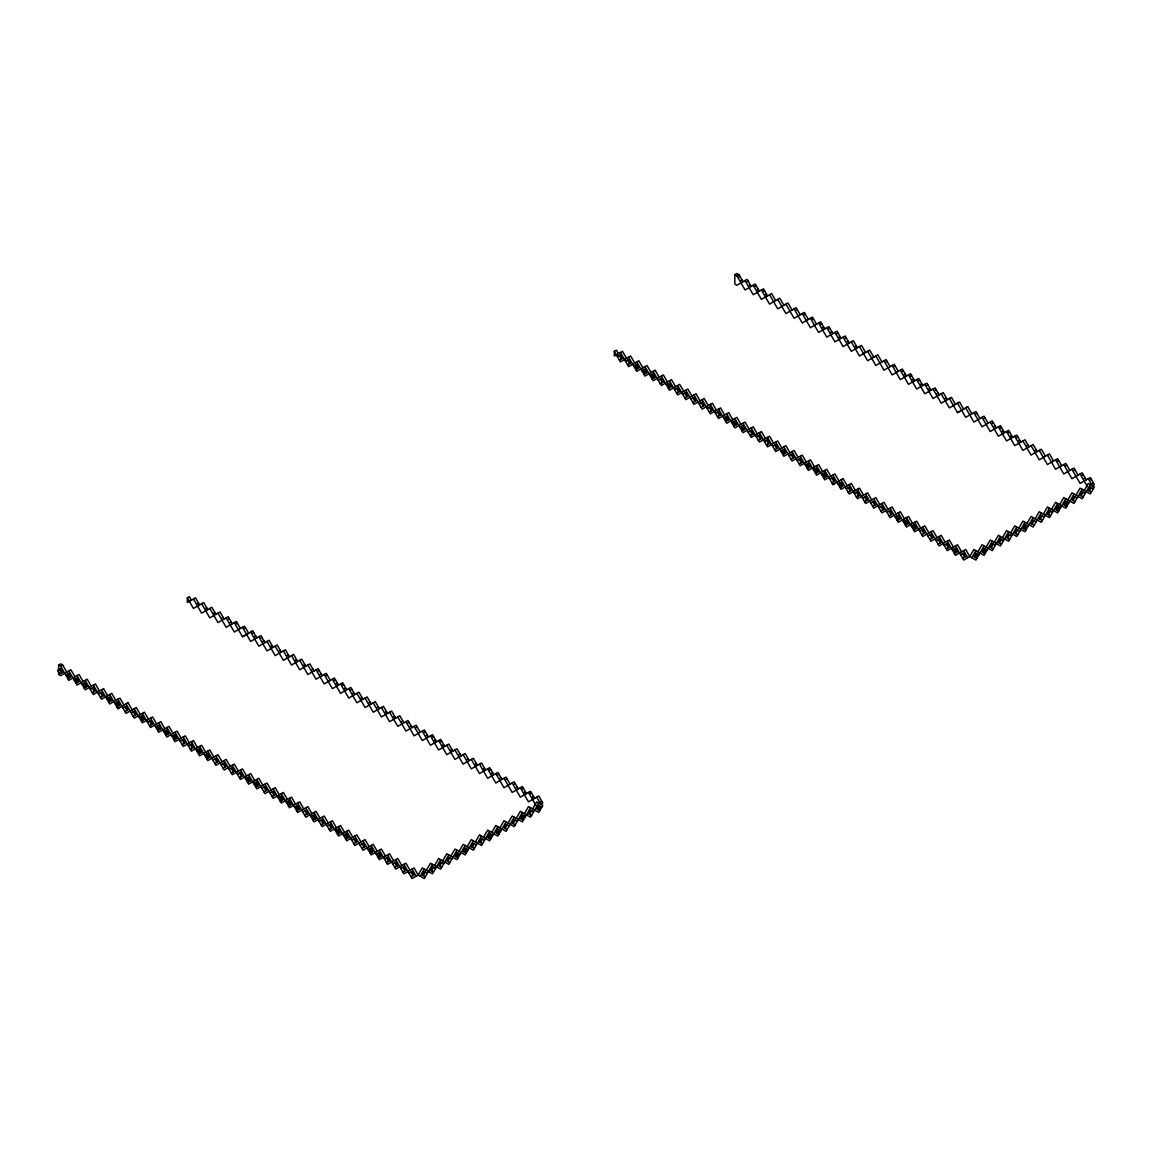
<?xml version="1.0" encoding="UTF-8"?>
<svg xmlns="http://www.w3.org/2000/svg" width="1152" height="1152" viewBox="0 0 1152 1152"><rect width="100%" height="100%" fill="white"/><g stroke="black" fill="none" stroke-linecap="round" stroke-linejoin="round"><path stroke-width="1.5" d="M420.221 876.182L424.31 869.098M423.288 875.592L425.333 872.05M426.355 870.278L430.445 863.208L440.654 869.098L448.819 854.942M432.475 864.389L424.31 878.544L418.176 875.002L414.101 867.917L403.877 873.821L395.712 859.666M431.467 870.869L433.498 867.341M434.52 865.57L438.61 858.485L448.819 864.389L456.998 850.234M440.654 859.666L432.475 873.821L422.266 867.917L418.176 875.002L412.056 878.544L403.877 864.389M439.632 866.16L441.677 862.618M442.699 860.846L446.789 853.776L456.998 859.666L465.163 845.51M447.811 861.437L449.842 857.894M450.864 856.123L454.954 849.053L465.163 854.942L473.342 840.802M455.976 856.714L458.021 853.186M459.043 851.414L463.133 844.33L473.342 850.234L481.507 836.078M456.998 857.304L458.366 854.942M464.155 852.005L466.186 848.462M467.208 846.691L471.298 839.621L481.507 845.51L489.686 831.355M465.163 852.595L466.531 850.234M472.32 847.282L474.365 843.739M475.387 841.968L479.477 834.898L489.686 840.802L497.851 826.646M480.485 842.558L482.53 839.03M483.552 837.259L487.642 830.174L497.851 836.078L506.03 821.923M488.664 837.85L490.709 834.307M491.731 832.536L495.821 825.466L506.03 831.355L514.195 817.2M489.686 838.44L491.731 834.898M496.829 833.126L498.874 829.584M499.896 827.827L503.986 820.742L514.195 826.646L522.374 812.491M497.851 833.717L499.896 830.174M505.008 828.418L507.053 824.875M508.075 823.104L512.165 816.019L522.374 821.923L530.539 807.768M513.173 823.694L515.218 820.152M516.24 818.381L520.33 811.31L530.539 817.2L538.718 803.045M521.352 818.971L523.397 815.443M524.419 813.672L528.494 806.587L538.718 812.491L542.808 805.406L536.674 801.878L532.584 808.949M522.374 819.562L524.419 816.019M529.517 814.262L531.562 810.72M537.696 809.539L539.741 805.997M538.718 810.13L540.072 807.768M971.827 557.712L975.902 550.642M974.88 557.122L976.925 553.594M977.947 551.822L982.037 544.738L992.246 550.642L1000.426 536.486M975.902 557.712L977.947 554.184M984.082 545.918L975.902 560.074L969.782 556.546L965.693 549.461L955.483 555.365L947.304 541.21M983.059 552.413L985.104 548.87M986.126 547.099L990.216 540.029L1000.426 545.918L1008.59 531.763M984.082 553.003L986.126 549.461M992.246 541.21L984.082 555.365L973.872 549.461L969.782 556.546L963.648 560.074L955.483 545.918M991.224 547.69L993.269 544.147M994.291 542.39L998.381 535.306L1008.59 541.21L1016.77 527.054M999.403 542.981L1001.448 539.438M1002.47 537.667L1006.56 530.582L1016.77 536.486L1024.934 522.331M1007.568 538.258L1009.613 534.715M1010.635 532.944L1014.725 525.874L1024.934 531.763L1033.114 517.608M1015.747 533.534L1017.792 530.006M1018.814 528.235L1022.89 521.15L1033.114 527.054L1041.278 512.899M1023.912 528.826L1025.957 525.283M1026.979 523.512L1031.069 516.442L1041.278 522.331L1049.458 508.176M1024.934 529.416L1026.302 527.054M1032.091 524.102L1034.136 520.56M1035.158 518.789L1039.234 511.718L1049.458 517.622L1057.622 503.467M1040.256 519.379L1042.301 515.851M1043.323 514.08L1047.413 506.995L1057.622 512.899L1065.802 498.744M1048.435 514.67L1050.48 511.128M1051.502 509.357L1055.578 502.286L1065.802 508.176L1073.966 494.021M1056.6 509.947L1058.645 506.405L1057.622 505.814L1055.578 509.357L1058.645 511.128M1059.667 504.648L1063.757 497.563L1073.966 503.467L1082.146 489.312M1057.622 510.538L1059.667 506.995L1060.69 507.586L1057.622 505.814M1064.779 505.224L1066.824 501.696M1067.846 499.925L1071.922 492.84L1082.146 498.744L1090.31 484.589M1065.802 505.814L1067.846 502.286M1072.944 500.515L1074.989 496.973M1076.011 495.202L1080.101 488.131L1090.31 494.021L1094.4 486.95L1088.266 483.408L1084.19 490.493M1081.123 495.792L1083.168 492.25M1089.288 491.083L1091.333 487.541M74.966 676.843L70.877 669.773L60.667 675.662L58.622 674.482L58.622 665.05L60.667 663.869L62.712 665.05L66.787 672.134M751.19 286.43L747.101 279.36L736.877 285.25L734.846 284.083L734.846 274.637L736.877 273.456L738.922 274.637L743.011 281.722M58.622 665.05L60.667 666.23L62.712 665.05M734.846 274.637L736.877 275.818L738.922 274.637M738.922 276.998L739.944 276.408M199.584 604.901L195.494 597.816L187.33 602.539L187.33 597.816L189.374 596.635L191.419 600.178M626.558 358.387L622.483 351.302L614.304 356.026L614.304 351.302L616.349 350.122L618.394 353.664M740.966 280.541L741.989 279.95M65.765 675.072L68.832 673.301L70.877 676.843L67.81 678.614M617.371 356.616L620.438 354.845L622.483 358.387L619.416 360.158M747.101 281.722L748.123 281.131M197.539 603.72L198.562 603.13M749.146 285.25L750.168 284.659M73.944 679.795L77.011 678.024L79.056 681.566L75.989 683.338M625.536 361.339L628.603 359.568L630.648 363.096L627.581 364.867M755.266 286.43L756.288 285.84M205.718 608.429L206.741 607.853M757.31 289.973L758.333 289.382M82.109 684.518L85.176 682.747L87.221 686.275L84.154 688.046M633.715 366.048L636.782 364.277L638.827 367.819L635.76 369.59M763.445 291.154L764.467 290.563M213.883 613.152L214.906 612.562M765.49 294.696L766.512 294.106M90.288 689.227L93.355 687.456L95.4 690.998L92.333 692.77M641.88 370.771L644.947 369L646.992 372.542L643.925 374.314M222.062 617.875L223.085 617.285M98.453 693.95L101.52 692.179L103.565 695.722L100.498 697.493M228.182 619.056L229.205 618.466M650.059 375.48L653.126 373.723L655.171 377.251L652.104 379.022M230.227 622.584L231.25 621.994M106.632 698.674L109.699 696.902L111.744 700.43L108.677 702.202M236.362 623.765L237.384 623.174M658.224 380.203L661.291 378.432L663.336 381.974L660.269 383.746M114.797 703.382L117.864 701.611L119.909 705.154L116.842 706.925M244.526 628.488L245.549 627.898M666.403 384.926L669.47 383.155L671.515 386.698L668.448 388.454M796.133 310.032L797.155 309.442M109.699 694.541L117.864 708.696L128.088 702.792L132.163 709.877M234.317 622.584L242.482 636.739L252.706 630.85L256.795 637.92M117.864 708.696L119.909 707.515M121.954 706.334L123.998 705.154L119.909 698.083L109.699 703.973L101.52 689.818M128.088 702.792L126.043 703.973L134.208 718.128L144.432 712.224L148.507 719.309M242.482 636.739L244.526 635.558M246.571 634.378L248.616 633.211L244.526 626.126L234.317 632.03L226.138 617.875M252.706 630.85L250.661 632.03L258.826 646.186L269.05 640.282L273.125 647.352M122.976 708.106L126.043 706.334L128.088 709.877L125.021 711.648M252.706 633.211L253.728 632.621M674.568 389.635L677.635 387.878L679.68 391.406L676.613 393.178M804.298 314.741L805.32 314.15M254.75 636.739L255.773 636.149M131.141 712.814L134.208 711.058L136.253 714.586L133.186 716.357M260.87 637.92L261.893 637.33M682.747 394.358L685.814 392.587L687.845 396.13L684.792 397.901M812.477 319.464L813.499 318.874M262.915 641.462L263.938 640.872M139.32 717.538L142.387 715.766L144.432 719.309L141.365 721.08M690.912 399.082L693.979 397.31L696.024 400.853L692.957 402.61M820.642 324.173L821.664 323.582M271.094 646.186L272.117 645.595M822.686 327.715L823.709 327.125M147.485 722.261L150.552 720.49L152.597 724.032L149.53 725.789M699.091 403.79L702.158 402.019L704.189 405.562L701.136 407.333M828.821 328.896L829.843 328.306M279.259 650.894L280.282 650.304M830.866 332.438L831.874 331.848M155.664 726.97L158.731 725.198L160.776 728.741L157.709 730.512M707.256 408.514L710.323 406.742L712.368 410.285L709.301 412.056M836.986 333.619L838.008 333.029M287.438 655.618L288.461 655.027M839.03 337.147L840.053 336.557M163.829 731.693L166.896 729.922L168.941 733.464L165.874 735.235M715.435 413.237L718.502 411.466L720.533 414.994L717.48 416.765M845.165 338.328L846.187 337.738M295.603 660.326L296.626 659.75M847.195 341.87L848.218 341.28M172.008 736.416L175.075 734.645L177.12 738.173L174.053 739.944M723.6 417.946L726.667 416.174L728.712 419.717L725.645 421.488M303.782 665.05L304.805 664.459M855.374 346.594L856.397 346.003M180.173 741.125L183.24 739.354L185.285 742.896L182.218 744.667M731.779 422.669L734.846 420.898L736.877 424.44L733.824 426.211M311.947 669.773L312.97 669.182M188.352 745.848L191.419 744.077L193.45 747.619L190.397 749.39M318.082 670.954L319.104 670.363M739.944 427.378L743.011 425.621L745.056 429.149L741.989 430.92M320.126 674.482L321.134 673.891M196.517 750.571L199.584 748.8L201.629 752.328L198.562 754.099M326.246 675.662L327.269 675.072M748.123 432.101L751.19 430.33L753.221 433.872L750.168 435.643L751.19 435.053M753.221 433.872L752.198 434.462L750.168 430.92M206.741 758.822L209.794 757.051L207.763 753.509L204.696 755.28L205.718 754.69M207.763 753.509L206.741 754.099L208.786 757.642M334.426 680.386L335.448 679.795M756.288 436.824L759.355 435.053L761.4 438.595L758.333 440.352M886.018 361.93L887.04 361.339M336.47 683.928L337.478 683.338M212.861 760.003L215.928 758.232L217.973 761.774L214.906 763.546M342.59 685.109L343.613 684.518M764.467 441.533L767.52 439.776L769.565 443.304L766.512 445.075M894.197 366.638L895.205 366.048M344.635 688.637L345.658 688.046M221.04 764.712L224.107 762.955L226.138 766.483L223.085 768.254M350.77 689.818L351.792 689.227M772.632 446.256L775.699 444.485L777.744 448.027L774.677 449.798M902.362 371.362L903.384 370.771M352.8 693.36L353.822 692.77M904.406 374.904L905.429 374.314M229.205 769.435L232.272 767.664L234.317 771.206L231.25 772.978M780.811 450.979L783.864 449.208L785.909 452.75L782.856 454.507M910.541 376.07L911.549 375.48M360.979 698.083L362.002 697.493M912.571 379.613L913.594 379.022M237.384 774.158L240.451 772.387L242.482 775.93L239.429 777.686M788.976 455.688L792.043 453.917L794.088 457.459L791.021 459.23M918.706 380.794L919.728 380.203M369.144 702.792L370.166 702.202M920.75 384.336L921.773 383.746M245.549 778.867L248.616 777.096L250.661 780.638L247.594 782.41M797.155 460.411L800.208 458.64L802.253 462.182L799.2 463.954M926.885 385.517L927.893 384.926M377.323 707.515L378.346 706.925M928.915 389.045L929.938 388.454M253.728 783.59L256.795 781.819L258.826 785.362L255.773 787.133M805.32 465.134L808.387 463.363L810.432 466.891L807.365 468.662M935.05 390.226L936.072 389.635M385.488 712.224L386.51 711.648M937.094 393.768L938.117 393.178M261.893 788.314L264.96 786.542L267.005 790.07L263.938 791.842M813.499 469.843L816.552 468.072L818.597 471.614L815.53 473.386M393.667 716.947L394.69 716.357M945.259 398.491L946.282 397.901M270.072 793.022L273.125 791.251L275.17 794.794L272.117 796.565M821.664 474.566L824.731 472.795L826.776 476.338L823.709 478.109M401.832 721.67L402.854 721.08M278.237 797.746L281.304 795.974L283.349 799.517L280.282 801.288M407.966 722.851L408.989 722.261M829.843 479.275L832.896 477.518L834.941 481.046L831.874 482.818M410.011 726.379L411.034 725.789M824.731 470.434L832.896 484.589L834.941 483.408M836.986 482.227L839.03 481.046L834.941 473.976L824.731 479.866L816.552 465.725M847.195 485.77L843.12 478.699L841.075 479.866L849.24 494.021L859.464 488.131L863.539 495.202M949.349 398.491L957.528 412.646L959.558 411.466M961.603 410.285L963.648 409.104L959.558 402.019L949.349 407.923L941.184 393.768M971.827 413.827L967.738 406.742L965.693 407.923L973.872 422.078L984.082 416.174L988.171 423.259M832.896 484.589L843.12 478.699M957.528 412.646L967.738 406.742M286.416 802.469L289.469 800.698L291.514 804.226L288.461 805.997M416.146 727.56L417.154 726.97M838.008 483.998L841.075 482.227L843.12 485.77L840.053 487.541M294.581 807.178L297.648 805.406L299.693 808.949L296.626 810.72M424.31 732.283L425.333 731.693M846.187 488.722L849.24 486.95L851.285 490.493L848.218 492.25M975.902 413.827L976.925 413.237M426.355 735.826L427.378 735.235M302.76 811.901L305.813 810.13L307.858 813.672L304.805 815.443M432.475 737.006L433.498 736.416M854.352 493.43L857.419 491.674L859.464 495.202L856.397 496.973M984.082 418.536L985.104 417.946M434.52 740.534L435.542 739.944M310.925 816.61L313.992 814.853L316.037 818.381L312.97 820.152M440.654 741.715L441.677 741.125M862.531 498.154L865.584 496.382L867.629 499.925L864.562 501.696M992.246 423.259L993.269 422.669M442.699 745.258L443.722 744.667M994.291 426.802L995.314 426.211M319.104 821.333L322.157 819.562L324.202 823.104L321.134 824.875M870.696 502.877L873.763 501.106L875.808 504.648L872.741 506.405M1000.426 427.968L1001.448 427.378M450.864 749.981L451.886 749.39M1002.47 431.51L1003.493 430.92M327.269 826.056L330.336 824.285L332.381 827.827L329.314 829.584M878.875 507.586L881.928 505.814L883.973 509.357L880.906 511.128M1008.59 432.691L1009.613 432.101M459.043 754.69L460.066 754.099M1010.635 436.234L1011.658 435.643M335.448 830.765L338.501 828.994L340.546 832.536L337.478 834.307M887.04 512.309L890.107 510.538L892.152 514.08L889.085 515.851M1016.77 437.414L1017.792 436.824M467.208 759.413L468.23 758.822M1018.814 440.942L1019.837 440.352M343.613 835.488L346.68 833.717L348.725 837.259L345.658 839.03M895.205 517.032L898.272 515.261L900.317 518.789L897.25 520.56M475.387 764.122L476.41 763.546M1026.979 445.666L1028.002 445.075M351.792 840.211L354.845 838.44L356.89 841.968L353.822 843.739M903.384 521.741L906.451 519.97L908.496 523.512L905.429 525.283M483.552 768.845L484.574 768.254M1035.158 450.389L1036.181 449.798M359.957 844.92L363.024 843.149L365.069 846.691L362.002 848.462M489.686 770.026L490.709 769.435M911.549 526.464L914.616 524.693L916.661 528.235L913.594 530.006M491.731 773.568L492.754 772.978M368.136 849.643L371.189 847.872L373.234 851.414L370.166 853.186M497.851 774.749L498.874 774.158M920.75 530.597L919.728 531.173L922.795 529.416L924.84 532.944L921.773 534.715M922.795 529.416L921.773 530.006L923.818 533.534M499.896 778.277L500.918 777.686M376.301 854.366L379.368 852.595L381.413 856.123L378.346 857.894M506.03 779.458L507.053 778.867M927.893 535.896L930.96 534.125L933.005 537.667L929.938 539.438M1057.622 461.002L1058.645 460.411M384.48 859.075L387.533 857.304L389.578 860.846L386.51 862.618M514.195 784.181L515.218 783.59M936.072 540.619L939.139 538.848L941.184 542.39L938.117 544.147M1065.802 465.725L1066.824 465.134M516.24 787.723L517.262 787.133M392.645 863.798L395.712 862.027L397.757 865.57L394.69 867.341M522.374 788.904L523.397 788.314M944.237 545.328L947.304 543.571L949.349 547.099L946.282 548.87M1073.966 470.434L1074.989 469.843M524.419 792.432L525.442 791.842M400.81 868.507L403.877 866.75L405.922 870.278L402.854 872.05M530.539 793.613L531.562 793.022M952.416 550.051L955.483 548.28L957.528 551.822L954.461 553.594M1082.146 475.157L1083.168 474.566M532.584 797.155L533.606 796.565M1084.19 478.699L1085.213 478.109M408.989 873.23L412.056 871.459L414.101 875.002L411.034 876.773M960.581 554.774L963.648 553.003L965.693 556.546L962.626 558.302M1090.31 479.866L1091.333 479.275M540.763 801.878L541.786 801.288M1092.355 483.408L1093.378 482.818M1093.378 488.722L1090.31 486.95L1088.266 490.493L1091.333 492.25M1085.213 493.43L1082.146 491.674L1080.101 495.202L1083.168 496.973M1077.034 498.154L1073.966 496.382L1071.922 499.925L1074.989 501.696M1068.869 502.877L1065.802 501.106L1063.757 504.648L1066.824 506.405M1052.525 512.309L1049.458 510.538L1047.413 514.08L1050.48 515.851M1044.346 517.032L1041.278 515.261L1039.234 518.789L1042.301 520.56M1036.181 521.741L1033.114 519.97L1031.069 523.512L1034.136 525.283M1028.002 526.464L1024.934 524.693L1022.89 528.235L1025.957 530.006M1019.837 531.173L1016.77 529.416L1014.725 532.944L1017.792 534.715M1011.658 535.896L1008.59 534.125L1006.56 537.667L1009.613 539.438M1003.493 540.619L1000.426 538.848L998.381 542.39L1001.448 544.147M995.314 545.328L992.246 543.571L990.216 547.099L993.269 548.87M987.149 550.051L984.082 548.28L982.037 551.822L985.104 553.594M978.97 554.774L975.902 553.003L973.872 556.546L976.925 558.302M541.786 807.178L538.718 805.406L536.674 808.949L539.741 810.72M533.606 811.901L530.539 810.13L528.494 813.672L531.562 815.443M525.442 816.61L522.374 814.853L520.33 818.381L523.397 820.152M517.262 821.333L514.195 819.562L512.165 823.104L515.218 824.875M509.098 826.056L506.03 824.285L503.986 827.827L507.053 829.584M500.918 830.765L497.851 828.994L495.821 832.536L498.874 834.307M492.754 835.488L489.686 833.717L487.642 837.259L490.709 839.03M484.574 840.211L481.507 838.44L479.477 841.968L482.53 843.739M476.41 844.92L473.342 843.149L471.298 846.691L474.365 848.462M468.23 849.643L465.163 847.872L463.133 851.414L466.186 853.186M460.066 854.366L456.998 852.595L454.954 856.123L458.021 857.894M451.886 859.075L448.819 857.304L446.789 860.846L449.842 862.618M443.722 863.798L440.654 862.027L438.61 865.57L441.677 867.341M435.542 868.507L432.475 866.75L430.445 870.278L433.498 872.05M427.378 873.23L424.31 871.459L422.266 875.002L425.333 876.773M1088.266 478.699L1092.355 485.77L1094.4 484.589L1090.31 477.518L1080.101 483.408L1071.922 469.253M1086.235 479.866L1082.146 472.795L1071.922 478.699L1063.757 464.544M1080.101 473.976L1087.459 486.706M1078.056 475.157L1073.966 468.072L1063.757 473.976L1055.578 459.821M1069.891 470.434L1065.802 463.363L1055.578 469.253L1047.413 455.098M1061.712 465.725L1057.622 458.64L1047.413 464.544L1039.234 450.389M1053.547 461.002L1049.458 453.917L1039.234 459.821L1031.069 445.666M1045.368 456.278L1041.278 449.208L1031.069 455.098L1022.89 440.942M1037.203 451.57L1033.114 444.485L1022.89 450.389L1014.725 436.234M1029.024 446.846L1024.934 439.776L1014.725 445.666L1006.56 431.51M1020.859 442.123L1016.77 435.053L1006.56 440.942L998.381 426.802M1012.68 437.414L1008.59 430.33L998.381 436.234L990.216 422.078M1004.515 432.691L1000.426 425.621L990.216 431.51L982.037 417.355M996.336 427.968L992.246 420.898L982.037 426.802L973.872 412.646M979.992 418.536L975.902 411.466L965.693 417.355L957.528 403.2M955.483 404.381L951.394 397.31L941.184 403.2L933.005 389.045M947.304 399.672L943.214 392.587L933.005 398.491L924.84 384.336M939.139 394.949L935.05 387.878L924.84 393.768L916.661 379.613M930.96 390.226L926.885 383.155L916.661 389.045L908.496 374.904M922.795 385.517L918.706 378.432L908.496 384.336L900.317 370.181M914.616 380.794L910.541 373.723L900.317 379.613L892.152 365.458M906.451 376.07L902.362 369L892.152 374.904L883.973 360.749M898.272 371.362L894.197 364.277L883.973 370.181L875.808 356.026M890.107 366.638L886.018 359.568L875.808 365.458L867.629 351.302M881.928 361.93L877.853 354.845L867.629 360.749L859.464 346.594M873.763 357.206L869.674 350.122L859.464 356.026L851.285 341.87M865.584 352.483L861.509 345.413L851.285 351.302L843.12 337.147M857.419 347.774L853.33 340.69L843.12 346.594L834.941 332.438M849.24 343.051L845.165 335.981L834.941 341.87L826.776 327.715M841.075 338.328L836.986 331.258L826.776 337.147L818.597 323.006M963.648 550.642L967.738 557.712M961.603 551.822L957.528 544.738L947.304 550.642L939.139 536.486M962.626 553.594L964.67 557.122M832.896 333.619L828.821 326.534L818.597 332.438L810.432 318.283M953.438 547.099L949.349 540.029L939.139 545.918L930.96 531.763M954.461 548.87L956.506 552.413M953.438 549.461L955.483 553.003M824.731 328.896L820.642 321.826L810.432 327.715L802.253 313.56M945.259 542.39L941.184 535.306L930.96 541.21L922.795 527.054M946.282 544.147L948.326 547.69M816.552 324.173L812.477 317.102L802.253 323.006L794.088 308.851M937.094 537.667L933.005 530.582L922.795 536.486L914.616 522.331M938.117 539.438L940.162 542.981M808.387 319.464L804.298 312.379L794.088 318.283L785.909 304.128M928.915 532.944L924.84 525.874L914.616 531.763L906.451 517.608M929.938 534.715L931.982 538.258M800.208 314.741L796.133 307.67L785.909 313.56L777.744 299.405M920.75 528.235L916.661 521.15L906.451 527.054L898.272 512.899M792.043 310.032L787.954 302.947L777.744 308.851L769.565 294.696M912.571 523.512L908.496 516.442L898.272 522.331L890.107 508.176M913.594 525.283L915.638 528.826M912.571 525.874L914.616 529.416M783.864 305.309L779.789 298.224L769.565 304.128L761.4 289.973M904.406 518.789L900.317 511.718L890.107 517.622L881.928 503.467M905.429 520.56L907.474 524.102M904.406 521.15L906.451 524.693M775.699 300.586L771.61 293.515L761.4 299.405L753.221 285.25M896.227 514.08L892.152 506.995L881.928 512.899L873.763 498.744M897.25 515.851L899.294 519.379M896.227 516.442L898.272 519.97M767.52 295.877L763.445 288.792L753.221 294.696L745.056 280.541M888.062 509.357L883.973 502.286L873.763 508.176L865.584 494.021M889.085 511.128L891.13 514.67M759.355 291.154L755.266 284.083L745.056 289.973L736.877 275.818M879.883 504.648L875.808 497.563L865.584 503.467L857.419 489.312M880.906 506.405L882.95 509.947M871.718 499.925L867.629 492.84L857.419 498.744L849.24 484.589M872.741 501.696L874.786 505.224M864.562 496.973L866.606 500.515M855.374 490.493L851.285 483.408L841.075 489.312L832.896 475.157M856.397 492.25L858.442 495.792M848.218 487.541L850.262 491.083M840.053 482.818L842.098 486.36M839.03 483.408L841.075 486.95M830.866 476.338L826.776 469.253L816.552 475.157L808.387 461.002M831.874 478.109L833.918 481.637M822.686 471.614L818.597 464.544L808.387 470.434L800.208 456.278M823.709 473.386L825.754 476.928M822.686 473.976L824.731 477.518M814.522 466.891L810.432 459.821L800.208 465.725L792.043 451.57M815.53 468.662L817.574 472.205M814.522 469.253L816.552 472.795M806.342 462.182L802.253 455.098L792.043 461.002L783.864 446.846M807.365 463.954L809.41 467.482M806.342 464.544L808.387 468.072M798.178 457.459L794.088 450.389L783.864 456.278L775.699 442.123M799.2 459.23L801.23 462.773M789.998 452.75L785.909 445.666L775.699 451.57L767.52 437.414M791.021 454.507L793.066 458.05M781.834 448.027L777.744 440.942L767.52 446.846L759.355 432.691M782.856 449.798L784.886 453.326M781.834 450.389L783.864 453.917M773.654 443.304L769.565 436.234L759.355 442.123L751.19 427.968M774.677 445.075L776.722 448.618M765.49 438.595L761.4 431.51L751.19 437.414L743.011 423.259M766.512 440.352L768.542 443.894M757.31 433.872L753.221 426.802L743.011 432.691L734.846 418.536M758.333 435.643L760.378 439.186M749.146 429.149L745.056 422.078L734.846 427.968L726.667 413.827M740.966 424.44L736.877 417.355L726.667 423.259L718.502 409.104M741.989 426.211L744.034 429.739M740.966 426.802L743.011 430.33M732.802 419.717L728.712 412.646L718.502 418.536L710.323 404.381M733.824 421.488L735.854 425.03M732.802 422.078L734.846 425.621M724.622 414.994L720.533 407.923L710.323 413.827L702.158 399.672M725.645 416.765L727.69 420.307M724.622 417.355L726.667 420.898M716.458 410.285L712.368 403.2L702.158 409.104L693.979 394.949M717.48 412.056L719.525 415.584M708.278 405.562L704.189 398.491L693.979 404.381L685.814 390.226M709.301 407.333L711.346 410.875M700.114 400.853L696.024 393.768L685.814 399.672L677.635 385.517M701.136 402.61L703.181 406.152M691.934 396.13L687.845 389.045L677.635 394.949L669.47 380.794M692.957 397.901L695.002 401.429M683.77 391.406L679.68 384.336L669.47 390.226L661.291 376.07M684.792 393.178L686.837 396.72M675.59 386.698L671.515 379.613L661.291 385.517L653.126 371.362M676.613 388.454L678.658 391.997M667.426 381.974L663.336 374.904L653.126 380.794L644.947 366.638M668.448 383.746L670.493 387.288M667.426 384.336L669.47 387.878M659.246 377.251L655.171 370.181L644.947 376.07L636.782 361.93M660.269 379.022L662.314 382.565M651.082 372.542L646.992 365.458L636.782 371.362L628.603 357.206M652.104 374.314L654.149 377.842M651.082 374.904L653.126 378.432M642.902 367.819L638.827 360.749L628.603 366.638L620.438 352.483M643.925 369.59L645.97 373.133M642.902 370.181L644.947 373.723M634.738 363.096L630.648 356.026L620.438 361.93L614.304 351.302M635.76 364.867L637.805 368.41M634.738 365.458L636.782 369M627.581 360.158L629.626 363.686M619.416 355.435L621.461 358.978M536.674 797.155L540.763 804.226L542.808 803.045L538.718 795.974L528.494 801.878L520.33 787.723M534.629 798.336L530.539 791.251L520.33 797.155L512.165 783M528.494 792.432L535.853 805.176M526.464 793.613L522.374 786.542L512.165 792.432L503.986 778.277M518.285 788.904L514.195 781.819L503.986 787.723L495.821 773.568M510.12 784.181L506.03 777.096L495.821 783L487.642 768.845M501.941 779.458L497.851 772.387L487.642 778.277L479.477 764.122M493.776 774.749L489.686 767.664L479.477 773.568L471.298 759.413M485.597 770.026L481.507 762.955L471.298 768.845L463.133 754.69M477.432 765.302L473.342 758.232L463.133 764.122L454.954 749.981M469.253 760.594L465.163 753.509L454.954 759.413L446.789 745.258M461.088 755.87L456.998 748.8L446.789 754.69L438.61 740.534M452.909 751.147L448.819 744.077L438.61 749.981L430.445 735.826M444.744 746.438L440.654 739.354L430.445 745.258L422.266 731.102M436.565 741.715L432.475 734.645L422.266 740.534L414.101 726.379M428.4 737.006L424.31 729.922L414.101 735.826L405.922 721.67M420.221 732.283L416.146 725.198L405.922 731.102L397.757 716.947M412.056 727.56L407.966 720.49L397.757 726.379L389.578 712.224M403.877 722.851L399.802 715.766L389.578 721.67L381.413 707.515M395.712 718.128L391.622 711.058L381.413 716.947L373.234 702.792M387.533 713.405L383.458 706.334L373.234 712.224L365.069 698.083M379.368 708.696L375.278 701.611L365.069 707.515L356.89 693.36M371.189 703.973L367.114 696.902L356.89 702.792L348.725 688.637M363.024 699.25L358.934 692.179L348.725 698.083L340.546 683.928M354.845 694.541L350.77 687.456L340.546 693.36L332.381 679.205M346.68 689.818L342.59 682.747L332.381 688.637L324.202 674.482M338.501 685.109L334.426 678.024L324.202 683.928L316.037 669.773M330.336 680.386L326.246 673.301L316.037 679.205L307.858 665.05M322.157 675.662L318.082 668.592L307.858 674.482L299.693 660.326M313.992 670.954L309.902 663.869L299.693 669.773L291.514 655.618M305.813 666.23L301.738 659.16L291.514 665.05L283.349 650.894M297.648 661.507L293.558 654.437L283.349 660.326L275.17 646.186M289.469 656.798L285.394 649.714L275.17 655.618L267.005 641.462M412.056 869.098L416.146 876.182M410.011 870.278L405.922 863.208L395.712 869.098L387.533 854.942M411.034 872.05L413.078 875.592M281.304 652.075L277.214 645.005L267.005 650.894L258.826 636.739M401.832 865.57L397.757 858.485L387.533 864.389L379.368 850.234M402.854 867.341L404.899 870.869M393.667 860.846L389.578 853.776L379.368 859.666L371.189 845.51M394.69 862.618L396.734 866.16M264.96 642.643L260.87 635.558L250.661 641.462L242.482 627.307M385.488 856.123L381.413 849.053L371.189 854.942L363.024 840.802M386.51 857.894L388.555 861.437M377.323 851.414L373.234 844.33L363.024 850.234L354.845 836.078M378.346 853.186L380.39 856.714M378 854.942L379.368 857.304M369.144 846.691L365.069 839.621L354.845 845.51L346.68 831.355M370.166 848.462L372.211 852.005M369.835 850.234L371.189 852.595M240.451 628.488L236.362 621.403L226.138 627.307L217.973 613.152M360.979 841.968L356.89 834.898L346.68 840.802L338.501 826.646M362.002 843.739L364.046 847.282M232.272 623.765L228.182 616.694L217.973 622.584L209.794 608.429M352.8 837.259L348.725 830.174L338.501 836.078L330.336 821.923M353.822 839.03L355.867 842.558M224.107 619.056L220.018 611.971L209.794 617.875L201.629 603.72M344.635 832.536L340.546 825.466L330.336 831.355L322.157 817.2M345.658 834.307L347.702 837.85M344.635 834.898L346.68 838.44M215.928 614.333L211.838 607.262L201.629 613.152L193.45 598.997M336.47 827.827L332.381 820.742L322.157 826.646L313.992 812.491M337.478 829.584L339.523 833.126M336.47 830.174L338.501 833.717M207.763 609.61L203.674 602.539L193.45 608.443L187.33 597.816M328.291 823.104L324.202 816.019L313.992 821.923L305.813 807.768M329.314 824.875L331.358 828.418M320.126 818.381L316.037 811.31L305.813 817.2L297.648 803.045M321.134 820.152L323.179 823.694M311.947 813.672L307.858 806.587L297.648 812.491L289.469 798.336M312.97 815.443L315.014 818.971M311.947 816.019L313.992 819.562M303.782 808.949L299.693 801.878L289.469 807.768L281.304 793.613M304.805 810.72L306.835 814.262M295.603 804.226L291.514 797.155L281.304 803.045L273.125 788.904M296.626 805.997L298.67 809.539M296.28 807.768L297.648 810.13M287.438 799.517L283.349 792.432L273.125 798.336L264.96 784.181M288.461 801.288L290.491 804.816M288.115 803.045L289.469 805.406M279.259 794.794L275.17 787.723L264.96 793.613L256.795 779.458M280.282 796.565L282.326 800.107M279.259 797.155L281.304 800.698M271.094 790.07L267.005 783L256.795 788.904L248.616 774.749M272.117 791.842L274.147 795.384M262.915 785.362L258.826 778.277L248.616 784.181L240.451 770.026M263.938 787.133L265.982 790.661M254.75 780.638L250.661 773.568L240.451 779.458L232.272 765.302M255.773 782.41L257.803 785.952M254.75 783L256.795 786.542M246.571 775.93L242.482 768.845L232.272 774.749L224.107 760.594M247.594 777.686L249.638 781.229M246.571 778.277L248.616 781.819M238.406 771.206L234.317 764.122L224.107 770.026L215.928 755.87M239.429 772.978L241.459 776.52M230.227 766.483L226.138 759.413L215.928 765.302L207.763 751.147M231.25 768.254L233.294 771.797M222.062 761.774L217.973 754.69L207.763 760.594L199.584 746.438M223.085 763.546L225.115 767.074M213.883 757.051L209.794 749.981L199.584 755.87L191.419 741.715M214.906 758.822L216.95 762.365M205.718 752.328L201.629 745.258L191.419 751.147L183.24 737.006M206.395 755.87L207.763 758.232M197.539 747.619L193.45 740.534L183.24 746.438L175.075 732.283M198.562 749.39L200.606 752.918M198.23 751.147L199.584 753.509M189.374 742.896L185.285 735.826L175.075 741.715L166.896 727.56M190.397 744.667L192.442 748.21M181.195 738.173L177.12 731.102L166.896 737.006L158.731 722.851M182.218 739.944L184.262 743.486M173.03 733.464L168.941 726.379L158.731 732.283L150.552 718.128M174.053 735.235L176.098 738.763M173.03 735.826L175.075 739.354M164.851 728.741L160.776 721.67L150.552 727.56L142.387 713.405M165.874 730.512L167.918 734.054M164.851 731.102L166.896 734.645M156.686 724.032L152.597 716.947L142.387 722.851L134.208 708.696M157.709 725.789L159.754 729.331M156.686 726.379L158.731 729.922M149.53 721.08L151.574 724.622M140.342 714.586L136.253 707.515L126.043 713.405L117.864 699.25M141.365 716.357L143.41 719.899M140.342 716.947L142.387 720.49M133.186 711.648L135.23 715.176M125.021 706.925L127.066 710.467M115.819 700.43L111.744 693.36L101.52 699.25L93.355 685.109M116.842 702.202L118.886 705.744M116.51 703.973L117.864 706.334M107.654 695.722L103.565 688.637L93.355 694.541L85.176 680.386M108.677 697.493L110.722 701.021M107.654 698.083L109.699 701.611M99.475 690.998L95.4 683.928L85.176 689.818L77.011 675.662M100.498 692.77L102.542 696.312M91.31 686.275L87.221 679.205L77.011 685.109L68.832 670.954M92.333 688.046L94.378 691.589M83.131 681.566L79.056 674.482L68.832 680.386L60.667 666.23M84.154 683.338L86.198 686.866M83.131 683.928L85.176 687.456M75.989 678.614L78.034 682.157M74.966 679.205L77.011 682.747M67.81 673.891L69.854 677.434M66.787 674.482L68.832 678.024M59.645 669.182L61.69 672.725M60.667 668.592L57.6 670.363L59.645 673.891L62.712 672.134L60.667 668.592"/></g></svg>
